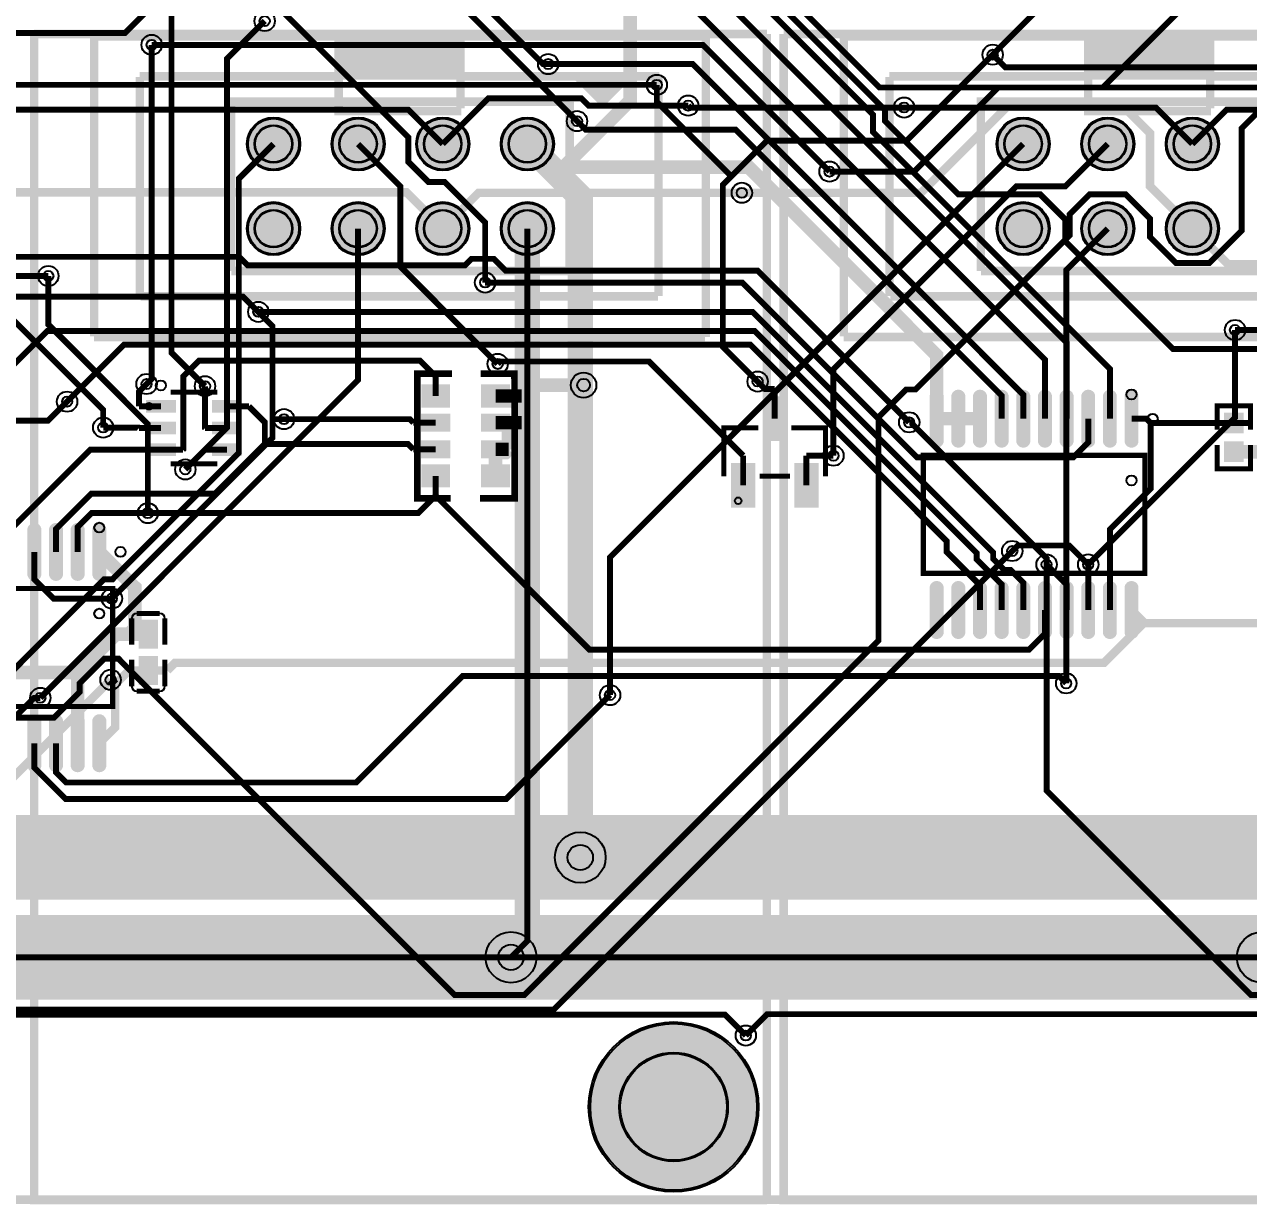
# Model space of a CAD drawing. Header units: millimetres. Extents: x 0 to 210, y -1 to 136.
# Drawn here: x 44.72 to 81.47, y -0.52 to 34.89 of the extents above; entities that cross this region are included whole.
import ezdxf

# ---------------------------------------------------------------- set-up
doc = ezdxf.new("R2010")
doc.units = ezdxf.units.MM
for name, color, linetype, true_color in [('BoardOutLine', 7, 'Continuous', 0xff00ff), ('BottomLayer', 7, 'Continuous', 0x0000ff), ('BottomSolderMaskLayer', 7, 'Continuous', 0xaa00ff), ('Document', 7, 'Continuous', 0xffffff), ('Hole', 7, 'Continuous', 0x222222), ('Multi-Layer', 7, 'Continuous', 0xc0c0c0), ('TopLayer', 7, 'Continuous', 0xff0000), ('TopPasteMaskLayer', 7, 'Continuous', 0x808080), ('TopSilkLayer', 7, 'Continuous', 0xffcc00), ('TopSolderMaskLayer', 7, 'Continuous', 0x800080)]:
    doc.layers.add(name, color=color, linetype=linetype, true_color=true_color)

msp = doc.modelspace()

# ---------------------------------------------------------------- hatches: boundary and pattern name
at = {"layer": 'BottomSolderMaskLayer'}
for points in [[(51.409, 31.307, 1), (52.984, 31.307, 1)], [(53.949, 31.307, 1), (55.524, 31.307, 1)], [(56.489, 31.307, 1), (58.064, 31.307, 1)], [(59.029, 31.307, 1), (60.604, 31.307, 1)], [(73.914, 31.307, 1), (75.489, 31.307, 1)], [(76.454, 31.307, 1), (78.029, 31.307, 1)], [(78.994, 31.307, 1), (80.569, 31.307, 1)], [(51.409, 28.767, 1), (52.984, 28.767, 1)], [(53.949, 28.767, 1), (55.524, 28.767, 1)], [(56.489, 28.767, 1), (58.064, 28.767, 1)], [(59.029, 28.767, 1), (60.604, 28.767, 1)], [(73.914, 28.767, 1), (75.489, 28.767, 1)], [(76.454, 28.767, 1), (78.029, 28.767, 1)], [(78.994, 28.767, 1), (80.569, 28.767, 1)], [(61.658, 2.407, 1), (66.76, 2.407, 1)]]:
    msp.add_hatch(color=256, dxfattribs=at).paths.add_polyline_path(points)
at = {"layer": 'Document'}
for points in [[(57.807, 33.237), (57.807, 34.437), (54.207, 34.437), (54.207, 33.237)], [(80.311, 33.237), (80.311, 34.437), (76.711, 34.437), (76.711, 33.237)], [(62.814, 33.339), (61.468, 33.339), (62.128, 32.679)]]:
    msp.add_hatch(color=256, dxfattribs=at).paths.add_polyline_path(points)
at = {"layer": 'Multi-Layer'}
for points in [[(51.435, 31.307, 1), (52.959, 31.307, 1)], [(53.975, 31.307, 1), (55.499, 31.307, 1)], [(56.515, 31.307, 1), (58.039, 31.307, 1)], [(59.055, 31.307, 1), (60.579, 31.307, 1)], [(73.939, 31.307, 1), (75.463, 31.307, 1)], [(76.479, 31.307, 1), (78.003, 31.307, 1)], [(79.019, 31.307, 1), (80.543, 31.307, 1)], [(51.435, 28.767, 1), (52.959, 28.767, 1)], [(53.975, 28.767, 1), (55.499, 28.767, 1)], [(56.515, 28.767, 1), (58.039, 28.767, 1)], [(59.055, 28.767, 1), (60.579, 28.767, 1)], [(73.939, 28.767, 1), (75.463, 28.767, 1)], [(76.479, 28.767, 1), (78.003, 28.767, 1)], [(79.019, 28.767, 1), (80.543, 28.767, 1)]]:
    msp.add_hatch(color=256, dxfattribs=at).paths.add_polyline_path(points)
at = {"layer": 'TopLayer'}
for points in [[(57.463, 24.069), (57.463, 23.419), (56.663, 23.419), (56.663, 24.069)], [(59.262, 24.069), (59.262, 23.419), (58.462, 23.419), (58.462, 24.069)], [(72.288, 22.374, -0.785398), (71.924, 22.374), (71.924, 23.752, -0.785398), (72.288, 23.752)], [(72.938, 22.374, -0.785398), (72.574, 22.374), (72.574, 23.752, -0.785398), (72.938, 23.752)], [(73.588, 22.374, -0.785398), (73.224, 22.374), (73.224, 23.752, -0.785398), (73.588, 23.752)], [(74.238, 22.374, -0.785398), (73.874, 22.374), (73.874, 23.752, -0.785398), (74.238, 23.752)], [(74.888, 22.374, -0.785398), (74.524, 22.374), (74.524, 23.752, -0.785398), (74.888, 23.752)], [(75.538, 22.374, -0.785398), (75.174, 22.374), (75.174, 23.752, -0.785398), (75.538, 23.752)], [(76.188, 22.374, -0.785398), (75.824, 22.374), (75.824, 23.752, -0.785398), (76.188, 23.752)], [(76.838, 22.374, -0.785398), (76.474, 22.374), (76.474, 23.752, -0.785398), (76.838, 23.752)], [(77.488, 22.374, -0.785398), (77.124, 22.374), (77.124, 23.752, -0.785398), (77.488, 23.752)], [(78.138, 22.374, -0.785398), (77.774, 22.374), (77.774, 23.752, -0.785398), (78.138, 23.752)], [(49.209, 23.609), (49.209, 23.259), (48.43, 23.259), (48.43, 23.609)], [(51.189, 23.609), (51.189, 23.259), (50.409, 23.259), (50.409, 23.609)], [(67.596, 23.686), (67.596, 22.436), (66.896, 22.436), (66.896, 23.686)], [(57.463, 23.194), (57.463, 22.694), (56.663, 22.694), (56.663, 23.194)], [(59.262, 23.194), (59.262, 22.694), (58.462, 22.694), (58.462, 23.194)], [(80.756, 22.653), (81.296, 22.653), (81.296, 23.219), (80.756, 23.219)], [(49.209, 22.959), (49.209, 22.609), (48.43, 22.609), (48.43, 22.959)], [(51.189, 22.959), (51.189, 22.609), (50.409, 22.609), (50.409, 22.959)], [(49.209, 22.309), (49.209, 21.959), (48.43, 21.959), (48.43, 22.309)], [(51.189, 22.309), (51.189, 21.959), (50.409, 21.959), (50.409, 22.309)], [(57.463, 22.394), (57.463, 21.894), (56.663, 21.894), (56.663, 22.394)], [(59.262, 22.394), (59.262, 21.894), (58.462, 21.894), (58.462, 22.394)], [(80.756, 22.353), (81.296, 22.353), (81.296, 21.788), (80.756, 21.788)], [(66.646, 21.686), (66.646, 20.436), (65.946, 20.436), (65.946, 21.686)], [(68.546, 21.686), (68.546, 20.436), (67.846, 20.436), (67.846, 21.686)], [(57.463, 21.669), (57.463, 21.019), (56.663, 21.019), (56.663, 21.669)], [(59.262, 21.669), (59.262, 21.019), (58.462, 21.019), (58.462, 21.669)], [(45.2, 18.376, -0.785398), (44.836, 18.376), (44.836, 19.754, -0.785398), (45.2, 19.754)], [(45.85, 18.376, -0.785398), (45.486, 18.376), (45.486, 19.754, -0.785398), (45.85, 19.754)], [(46.5, 18.376, -0.785398), (46.136, 18.376), (46.136, 19.754, -0.785398), (46.5, 19.754)], [(47.15, 18.376, -0.785398), (46.786, 18.376), (46.786, 19.754, -0.785398), (47.15, 19.754)], [(72.288, 16.632, -0.785398), (71.924, 16.632), (71.924, 18.01, -0.785398), (72.288, 18.01)], [(72.938, 16.632, -0.785398), (72.574, 16.632), (72.574, 18.01, -0.785398), (72.938, 18.01)], [(73.588, 16.632, -0.785398), (73.224, 16.632), (73.224, 18.01, -0.785398), (73.588, 18.01)], [(74.238, 16.632, -0.785398), (73.874, 16.632), (73.874, 18.01, -0.785398), (74.238, 18.01)], [(74.888, 16.632, -0.785398), (74.524, 16.632), (74.524, 18.01, -0.785398), (74.888, 18.01)], [(75.538, 16.632, -0.785398), (75.174, 16.632), (75.174, 18.01, -0.785398), (75.538, 18.01)], [(76.188, 16.632, -0.785398), (75.824, 16.632), (75.824, 18.01, -0.785398), (76.188, 18.01)], [(76.838, 16.632, -0.785398), (76.474, 16.632), (76.474, 18.01, -0.785398), (76.838, 18.01)], [(77.488, 16.632, -0.785398), (77.124, 16.632), (77.124, 18.01, -0.785398), (77.488, 18.01)], [(78.138, 16.632, -0.785398), (77.774, 16.632), (77.774, 18.01, -0.785398), (78.138, 18.01)], [(48.707, 16.202), (48.167, 16.202), (48.167, 16.992), (48.707, 16.992)], [(48.707, 15.902), (48.167, 15.902), (48.167, 15.112), (48.707, 15.112)], [(45.2, 12.634, -0.785398), (44.836, 12.634), (44.836, 14.012, -0.785398), (45.2, 14.012)], [(45.85, 12.634, -0.785398), (45.486, 12.634), (45.486, 14.012, -0.785398), (45.85, 14.012)], [(46.5, 12.634, -0.785398), (46.136, 12.634), (46.136, 14.012, -0.785398), (46.5, 14.012)], [(47.15, 12.634, -0.785398), (46.786, 12.634), (46.786, 14.012, -0.785398), (47.15, 14.012)]]:
    msp.add_hatch(color=256, dxfattribs=at).paths.add_polyline_path(points)
at = {"layer": 'TopPasteMaskLayer'}
for points in [[(57.463, 24.069), (57.463, 23.419), (56.663, 23.419), (56.663, 24.069)], [(59.262, 24.069), (59.262, 23.419), (58.462, 23.419), (58.462, 24.069)], [(72.288, 22.374, -0.785398), (71.924, 22.374), (71.924, 23.752, -0.785398), (72.288, 23.752)], [(72.938, 22.374, -0.785398), (72.574, 22.374), (72.574, 23.752, -0.785398), (72.938, 23.752)], [(73.588, 22.374, -0.785398), (73.224, 22.374), (73.224, 23.752, -0.785398), (73.588, 23.752)], [(74.238, 22.374, -0.785398), (73.874, 22.374), (73.874, 23.752, -0.785398), (74.238, 23.752)], [(74.888, 22.374, -0.785398), (74.524, 22.374), (74.524, 23.752, -0.785398), (74.888, 23.752)], [(75.538, 22.374, -0.785398), (75.174, 22.374), (75.174, 23.752, -0.785398), (75.538, 23.752)], [(76.188, 22.374, -0.785398), (75.824, 22.374), (75.824, 23.752, -0.785398), (76.188, 23.752)], [(76.838, 22.374, -0.785398), (76.474, 22.374), (76.474, 23.752, -0.785398), (76.838, 23.752)], [(77.488, 22.374, -0.785398), (77.124, 22.374), (77.124, 23.752, -0.785398), (77.488, 23.752)], [(78.138, 22.374, -0.785398), (77.774, 22.374), (77.774, 23.752, -0.785398), (78.138, 23.752)], [(49.209, 23.609), (49.209, 23.259), (48.43, 23.259), (48.43, 23.609)], [(51.189, 23.609), (51.189, 23.259), (50.409, 23.259), (50.409, 23.609)], [(67.596, 23.686), (67.596, 22.436), (66.896, 22.436), (66.896, 23.686)], [(57.463, 23.194), (57.463, 22.694), (56.663, 22.694), (56.663, 23.194)], [(59.262, 23.194), (59.262, 22.694), (58.462, 22.694), (58.462, 23.194)], [(80.796, 22.638), (81.256, 22.638), (81.296, 22.678), (81.296, 23.179), (81.256, 23.219), (80.796, 23.219), (80.756, 23.179), (80.756, 22.678)], [(49.209, 22.959), (49.209, 22.609), (48.43, 22.609), (48.43, 22.959)], [(51.189, 22.959), (51.189, 22.609), (50.409, 22.609), (50.409, 22.959)], [(49.209, 22.309), (49.209, 21.959), (48.43, 21.959), (48.43, 22.309)], [(51.189, 22.309), (51.189, 21.959), (50.409, 21.959), (50.409, 22.309)], [(57.463, 22.394), (57.463, 21.894), (56.663, 21.894), (56.663, 22.394)], [(59.262, 22.394), (59.262, 21.894), (58.462, 21.894), (58.462, 22.394)], [(80.796, 22.368), (81.256, 22.368), (81.296, 22.328), (81.296, 21.828), (81.256, 21.788), (80.796, 21.788), (80.756, 21.828), (80.756, 22.328)], [(66.646, 21.686), (66.646, 20.436), (65.946, 20.436), (65.946, 21.686)], [(68.546, 21.686), (68.546, 20.436), (67.846, 20.436), (67.846, 21.686)], [(57.463, 21.669), (57.463, 21.019), (56.663, 21.019), (56.663, 21.669)], [(59.262, 21.669), (59.262, 21.019), (58.462, 21.019), (58.462, 21.669)], [(45.2, 18.376, -0.785398), (44.836, 18.376), (44.836, 19.754, -0.785398), (45.2, 19.754)], [(45.85, 18.376, -0.785398), (45.486, 18.376), (45.486, 19.754, -0.785398), (45.85, 19.754)], [(46.5, 18.376, -0.785398), (46.136, 18.376), (46.136, 19.754, -0.785398), (46.5, 19.754)], [(47.15, 18.376, -0.785398), (46.786, 18.376), (46.786, 19.754, -0.785398), (47.15, 19.754)], [(72.288, 16.632, -0.785398), (71.924, 16.632), (71.924, 18.01, -0.785398), (72.288, 18.01)], [(72.938, 16.632, -0.785398), (72.574, 16.632), (72.574, 18.01, -0.785398), (72.938, 18.01)], [(73.588, 16.632, -0.785398), (73.224, 16.632), (73.224, 18.01, -0.785398), (73.588, 18.01)], [(74.238, 16.632, -0.785398), (73.874, 16.632), (73.874, 18.01, -0.785398), (74.238, 18.01)], [(74.888, 16.632, -0.785398), (74.524, 16.632), (74.524, 18.01, -0.785398), (74.888, 18.01)], [(75.538, 16.632, -0.785398), (75.174, 16.632), (75.174, 18.01, -0.785398), (75.538, 18.01)], [(76.188, 16.632, -0.785398), (75.824, 16.632), (75.824, 18.01, -0.785398), (76.188, 18.01)], [(76.838, 16.632, -0.785398), (76.474, 16.632), (76.474, 18.01, -0.785398), (76.838, 18.01)], [(77.488, 16.632, -0.785398), (77.124, 16.632), (77.124, 18.01, -0.785398), (77.488, 18.01)], [(78.138, 16.632, -0.785398), (77.774, 16.632), (77.774, 18.01, -0.785398), (78.138, 18.01)], [(48.212, 16.882), (48.663, 16.882), (48.712, 16.832), (48.712, 16.302), (48.663, 16.252), (48.212, 16.252), (48.163, 16.302), (48.163, 16.832)], [(48.212, 15.852), (48.663, 15.852), (48.712, 15.802), (48.712, 15.272), (48.663, 15.222), (48.212, 15.222), (48.163, 15.272), (48.163, 15.802)], [(45.2, 12.634, -0.785398), (44.836, 12.634), (44.836, 14.012, -0.785398), (45.2, 14.012)], [(45.85, 12.634, -0.785398), (45.486, 12.634), (45.486, 14.012, -0.785398), (45.85, 14.012)], [(46.5, 12.634, -0.785398), (46.136, 12.634), (46.136, 14.012, -0.785398), (46.5, 14.012)], [(47.15, 12.634, -0.785398), (46.786, 12.634), (46.786, 14.012, -0.785398), (47.15, 14.012)]]:
    msp.add_hatch(color=256, dxfattribs=at).paths.add_polyline_path(points)
at = {"layer": 'TopSolderMaskLayer'}
for points in [[(51.409, 31.307, 1), (52.984, 31.307, 1)], [(53.949, 31.307, 1), (55.524, 31.307, 1)], [(56.489, 31.307, 1), (58.064, 31.307, 1)], [(59.029, 31.307, 1), (60.604, 31.307, 1)], [(73.914, 31.307, 1), (75.489, 31.307, 1)], [(76.454, 31.307, 1), (78.029, 31.307, 1)], [(78.994, 31.307, 1), (80.569, 31.307, 1)], [(51.409, 28.767, 1), (52.984, 28.767, 1)], [(53.949, 28.767, 1), (55.524, 28.767, 1)], [(56.489, 28.767, 1), (58.064, 28.767, 1)], [(59.029, 28.767, 1), (60.604, 28.767, 1)], [(73.914, 28.767, 1), (75.489, 28.767, 1)], [(76.454, 28.767, 1), (78.029, 28.767, 1)], [(78.994, 28.767, 1), (80.569, 28.767, 1)], [(57.494, 24.09), (57.494, 23.398), (56.631, 23.398), (56.631, 24.09)], [(59.294, 24.09), (59.294, 23.398), (58.431, 23.398), (58.431, 24.09)], [(72.314, 22.354, -0.785398), (71.899, 22.354), (71.899, 23.772, -0.785398), (72.314, 23.772)], [(72.964, 22.354, -0.785398), (72.549, 22.354), (72.549, 23.772, -0.785398), (72.964, 23.772)], [(73.614, 22.354, -0.785398), (73.199, 22.354), (73.199, 23.772, -0.785398), (73.614, 23.772)], [(74.264, 22.354, -0.785398), (73.849, 22.354), (73.849, 23.772, -0.785398), (74.264, 23.772)], [(74.914, 22.354, -0.785398), (74.499, 22.354), (74.499, 23.772, -0.785398), (74.914, 23.772)], [(75.564, 22.354, -0.785398), (75.149, 22.354), (75.149, 23.772, -0.785398), (75.564, 23.772)], [(76.214, 22.354, -0.785398), (75.799, 22.354), (75.799, 23.772, -0.785398), (76.214, 23.772)], [(76.864, 22.354, -0.785398), (76.449, 22.354), (76.449, 23.772, -0.785398), (76.864, 23.772)], [(77.514, 22.354, -0.785398), (77.099, 22.354), (77.099, 23.772, -0.785398), (77.514, 23.772)], [(78.164, 22.354, -0.785398), (77.749, 22.354), (77.749, 23.772, -0.785398), (78.164, 23.772)], [(49.266, 23.62), (49.266, 23.247), (48.373, 23.247), (48.373, 23.62)], [(51.246, 23.62), (51.246, 23.247), (50.353, 23.247), (50.353, 23.62)], [(67.61, 23.732), (67.61, 22.391), (66.882, 22.391), (66.882, 23.732)], [(57.503, 23.21), (57.503, 22.678), (56.622, 22.678), (56.622, 23.21)], [(59.303, 23.21), (59.303, 22.678), (58.422, 22.678), (58.422, 23.21)], [(80.732, 22.627), (81.32, 22.627), (81.32, 23.246), (80.732, 23.246)], [(49.266, 22.97), (49.266, 22.597), (48.373, 22.597), (48.373, 22.97)], [(51.246, 22.97), (51.246, 22.597), (50.353, 22.597), (50.353, 22.97)], [(49.266, 22.32), (49.266, 21.947), (48.373, 21.947), (48.373, 22.32)], [(51.246, 22.32), (51.246, 21.947), (50.353, 21.947), (50.353, 22.32)], [(57.503, 22.41), (57.503, 21.878), (56.622, 21.878), (56.622, 22.41)], [(59.303, 22.41), (59.303, 21.878), (58.422, 21.878), (58.422, 22.41)], [(80.732, 22.38), (81.32, 22.38), (81.32, 21.761), (80.732, 21.761)], [(57.494, 21.69), (57.494, 20.999), (56.631, 20.999), (56.631, 21.69)], [(59.294, 21.69), (59.294, 20.999), (58.431, 20.999), (58.431, 21.69)], [(66.661, 21.732), (66.661, 20.391), (65.932, 20.391), (65.932, 21.732)], [(68.56, 21.732), (68.56, 20.391), (67.832, 20.391), (67.832, 21.732)], [(45.226, 18.356, -0.785398), (44.811, 18.356), (44.811, 19.774, -0.785398), (45.226, 19.774)], [(45.876, 18.356, -0.785398), (45.461, 18.356), (45.461, 19.774, -0.785398), (45.876, 19.774)], [(46.526, 18.356, -0.785398), (46.111, 18.356), (46.111, 19.774, -0.785398), (46.526, 19.774)], [(47.176, 18.356, -0.785398), (46.761, 18.356), (46.761, 19.774, -0.785398), (47.176, 19.774)], [(72.314, 16.612, -0.785398), (71.899, 16.612), (71.899, 18.03, -0.785398), (72.314, 18.03)], [(72.964, 16.612, -0.785398), (72.549, 16.612), (72.549, 18.03, -0.785398), (72.964, 18.03)], [(73.614, 16.612, -0.785398), (73.199, 16.612), (73.199, 18.03, -0.785398), (73.614, 18.03)], [(74.264, 16.612, -0.785398), (73.849, 16.612), (73.849, 18.03, -0.785398), (74.264, 18.03)], [(74.914, 16.612, -0.785398), (74.499, 16.612), (74.499, 18.03, -0.785398), (74.914, 18.03)], [(75.564, 16.612, -0.785398), (75.149, 16.612), (75.149, 18.03, -0.785398), (75.564, 18.03)], [(76.214, 16.612, -0.785398), (75.799, 16.612), (75.799, 18.03, -0.785398), (76.214, 18.03)], [(76.864, 16.612, -0.785398), (76.449, 16.612), (76.449, 18.03, -0.785398), (76.864, 18.03)], [(77.514, 16.612, -0.785398), (77.099, 16.612), (77.099, 18.03, -0.785398), (77.514, 18.03)], [(78.164, 16.612, -0.785398), (77.749, 16.612), (77.749, 18.03, -0.785398), (78.164, 18.03)], [(48.725, 16.165), (48.15, 16.165), (48.15, 17.029), (48.725, 17.029)], [(48.725, 15.939), (48.15, 15.939), (48.15, 15.075), (48.725, 15.075)], [(45.226, 12.614, -0.785398), (44.811, 12.614), (44.811, 14.032, -0.785398), (45.226, 14.032)], [(45.876, 12.614, -0.785398), (45.461, 12.614), (45.461, 14.032, -0.785398), (45.876, 14.032)], [(46.526, 12.614, -0.785398), (46.111, 12.614), (46.111, 14.032, -0.785398), (46.526, 14.032)], [(47.176, 12.614, -0.785398), (46.761, 12.614), (46.761, 14.032, -0.785398), (47.176, 14.032)], [(61.658, 2.407, 1), (66.76, 2.407, 1)]]:
    msp.add_hatch(color=256, dxfattribs=at).paths.add_polyline_path(points)

# ---------------------------------------------------------------- linework, layer by layer
at = {"layer": 'BoardOutLine', "const_width": 0.254}
msp.add_lwpolyline([(-0.086, 135.625), (209.914, 135.625), (209.914, -0.375), (-0.086, -0.375), (-0.086, 135.625)], close=True, dxfattribs=at)
at = {"layer": 'BottomLayer'}
for points, const_width in [([(86.969, 66.144), (86.969, 60.549), (76.998, 50.578), (76.446, 50.578), (76.11, 50.242), (76.11, 49.767), (76.418, 49.459), (76.418, 36.618), (73.787, 33.987)], 0.178), ([(97.486, 62.103), (81.685, 46.303), (81.685, 37.595), (77.093, 33.003), (73.954, 33.003), (71.428, 30.478), (68.889, 30.478)], 0.178), ([(47.752, 54.915), (50.247, 52.42), (50.247, 43.057), (61.309, 31.995)], 0.178), ([(51.601, 49.835), (51.601, 42.393), (60.288, 33.706), (60.445, 33.706)], 0.178), ([(46.331, 48.476), (48.186, 48.476), (49.562, 47.1), (49.562, 38.187), (56.246, 31.503), (56.246, 30.771), (56.853, 30.163), (57.338, 30.163), (58.551, 28.951), (58.551, 27.149)], 0.178), ([(47.084, 22.796), (47.084, 23.326), (43.95, 26.46), (43.95, 46.671), (43.326, 47.295)], 0.178), ([(50.141, 24.038), (49.135, 25.044), (49.135, 45.912), (47.752, 47.295)], 0.178), ([(67.64, 40.488), (62.903, 35.75), (62.903, 32.608), (60.749, 30.455), (60.669, 30.455)], 0.406), ([(127.966, 36.703), (127.966, 34.663), (126.06, 32.758), (126.06, 26.582), (104.67, 5.192), (67.018, 5.192), (66.377, 4.551)], 0.178), ([(49.55, 21.541), (50.798, 22.79), (50.798, 33.864), (51.932, 34.999)], 0.178), ([(48.387, 24.104), (48.54, 24.257), (48.54, 34.281)], 0.178), ([(65.94, 30.334), (67.015, 31.409), (71.209, 31.409), (73.787, 33.987)], 0.178), ([(82.82, 33.337), (81.26, 31.777), (81.26, 28.701), (80.295, 27.736), (79.29, 27.736), (78.511, 28.515), (78.511, 29.065), (77.778, 29.798), (76.705, 29.798), (76.097, 29.191), (76.097, 28.567), (71.469, 23.938), (71.191, 23.938), (70.359, 23.106), (70.359, 16.402), (59.725, 5.769), (57.636, 5.769), (47.54, 15.864), (47.121, 15.864), (46.378, 15.122), (46.378, 14.859), (45.608, 14.089), (43.53, 14.089)], 0.178), ([(63.705, 33.082), (63.705, 32.569), (65.94, 30.334)], 0.178), ([(71.127, 32.4), (64.706, 32.4), (64.646, 32.459)], 0.178), ([(79.781, 28.767), (78.511, 30.037), (78.511, 31.631), (77.717, 32.425), (74.221, 32.425), (71.639, 29.842), (66.259, 29.842)], 0.254), ([(61.407, 9.895), (61.407, 29.717), (59.817, 31.307)], 0.762), ([(52.197, 31.307), (51.156, 30.266), (51.156, 22.035), (47.359, 18.238), (47.108, 18.238), (43.853, 14.983), (43.853, 14.677)], 0.178), ([(54.737, 31.307), (56.007, 30.037), (56.007, 27.628), (58.928, 24.706)], 0.178), ([(60.669, 30.455), (59.817, 31.307)], 0.406), ([(74.701, 31.307), (62.301, 18.907), (62.301, 14.769)], 0.178), ([(69.007, 21.954), (69.007, 24.545), (74.5, 30.037), (75.971, 30.037), (77.241, 31.307)], 0.178), ([(61.407, 23.356), (61.407, 29.717), (60.669, 30.455)], 0.406), ([(74.376, 19.092), (60.612, 5.328), (35.924, 5.328), (34.841, 6.411), (34.841, 7.374), (36.491, 9.024), (36.491, 23.631), (36.282, 23.841), (36.282, 29.261), (35.388, 30.155), (33.898, 30.155), (33.67, 30.383)], 0.178), ([(65.94, 30.334), (65.686, 30.08), (65.686, 25.222), (66.731, 24.177)], 0.178), ([(59.326, 6.898), (59.817, 7.389), (59.817, 28.767)], 0.762), ([(54.737, 28.767), (54.737, 24.225), (45.196, 14.684)], 0.178), ([(59.326, 6.898), (59.817, 7.388), (59.817, 28.767)], 0.178), ([(77.241, 28.767), (75.996, 27.522), (75.996, 15.12)], 0.178), ([(45.437, 27.346), (45.437, 25.89), (48.425, 22.902), (48.425, 20.229)], 0.178), ([(51.742, 26.268), (52.168, 25.842), (52.168, 23.049)], 0.178), ([(81.064, 25.726), (81.064, 23.095), (76.656, 18.688)], 0.178), ([(61.407, 23.356), (61.506, 23.455), (61.506, 24.07)], 0.406), ([(42.564, 23.002), (45.428, 23.002), (46, 23.574)], 0.178), ([(61.407, 9.895), (61.407, 23.356)], 0.406), ([(52.168, 23.049), (52.168, 22.487), (47.345, 17.665)], 0.178), ([(52.168, 23.049), (52.513, 23.049)], 0.178), ([(75.406, 18.684), (75.406, 18.873), (71.326, 22.953), (71.281, 22.953)], 0.178), ([(97.34, 21.248), (97.136, 21.045), (97.136, 15.896), (98.021, 15.011), (98.021, 14.581), (89.211, 5.77), (81.539, 5.77), (75.406, 11.903), (75.406, 18.684)], 0.178), ([(43.84, 11.761), (47.307, 15.228)], 0.254)]:
    msp.add_lwpolyline(points, dxfattribs=dict(at, const_width=const_width))
at = {"layer": 'BottomSolderMaskLayer'}
for centre, radius in [((52.197, 31.307), 0.787), ((54.737, 31.307), 0.787), ((57.277, 31.307), 0.787), ((59.817, 31.307), 0.787), ((74.701, 31.307), 0.787), ((77.241, 31.307), 0.787), ((79.781, 31.307), 0.787), ((52.197, 31.307), 0.568), ((54.737, 31.307), 0.568), ((57.277, 31.307), 0.568), ((59.817, 31.307), 0.568), ((74.701, 31.307), 0.568), ((77.241, 31.307), 0.568), ((79.781, 31.307), 0.568), ((52.197, 28.767), 0.787), ((54.737, 28.767), 0.787), ((57.277, 28.767), 0.787), ((59.817, 28.767), 0.787), ((74.701, 28.767), 0.787), ((77.241, 28.767), 0.787), ((79.781, 28.767), 0.787), ((52.197, 28.767), 0.568), ((54.737, 28.767), 0.568), ((57.277, 28.767), 0.568), ((59.817, 28.767), 0.568), ((74.701, 28.767), 0.568), ((77.241, 28.767), 0.568), ((79.781, 28.767), 0.568), ((64.209, 2.407), 2.551), ((64.208, 2.407), 1.633)]:
    msp.add_circle(centre, radius, dxfattribs=at)
at = {"layer": 'Document'}
for centre, radius in [((77.956, 23.792), 0.15), ((48.46, 23.434), 0.1), ((66.146, 20.601), 0.1), ((46.968, 19.794), 0.15)]:
    msp.add_circle(centre, radius, dxfattribs=at)
at = {"layer": 'Hole'}
for centre, radius in [((51.932, 34.998), 0.152), ((48.54, 34.281), 0.152), ((60.445, 33.706), 0.152), ((73.787, 33.987), 0.152), ((63.705, 33.082), 0.152), ((64.646, 32.459), 0.152), ((71.127, 32.4), 0.152), ((61.309, 31.995), 0.152), ((68.889, 30.478), 0.152), ((66.259, 29.842), 0.152), ((45.437, 27.346), 0.152), ((58.551, 27.149), 0.152), ((51.742, 26.268), 0.152), ((81.064, 25.725), 0.152), ((58.928, 24.706), 0.152), ((48.387, 24.104), 0.152), ((61.506, 24.07), 0.191), ((66.731, 24.177), 0.152), ((50.141, 24.038), 0.152), ((46, 23.574), 0.152), ((52.513, 23.049), 0.152), ((47.084, 22.796), 0.152), ((71.281, 22.953), 0.152), ((69.007, 21.953), 0.152), ((49.55, 21.541), 0.152), ((48.425, 20.229), 0.152), ((74.376, 19.092), 0.152), ((75.406, 18.684), 0.152), ((76.656, 18.688), 0.152), ((47.345, 17.664), 0.152), ((47.307, 15.228), 0.152), ((75.996, 15.12), 0.152), ((45.196, 14.684), 0.152), ((62.301, 14.769), 0.152), ((61.407, 9.895), 0.381), ((59.326, 6.898), 0.381), ((66.377, 4.551), 0.152)]:
    msp.add_circle(centre, radius, dxfattribs=at)
at = {"layer": 'Multi-Layer'}
for centre, radius in [((51.932, 34.998), 0.305), ((48.54, 34.281), 0.305), ((73.787, 33.987), 0.305), ((60.445, 33.706), 0.305), ((63.705, 33.082), 0.305), ((64.646, 32.459), 0.305), ((71.127, 32.4), 0.305), ((52.197, 31.307), 0.762), ((54.737, 31.307), 0.762), ((57.277, 31.307), 0.762), ((59.817, 31.307), 0.762), ((61.309, 31.995), 0.305), ((74.701, 31.307), 0.762), ((77.241, 31.307), 0.762), ((79.781, 31.307), 0.762), ((52.197, 31.307), 0.55), ((54.737, 31.307), 0.55), ((57.277, 31.307), 0.55), ((59.817, 31.307), 0.55), ((74.701, 31.307), 0.55), ((77.241, 31.307), 0.55), ((79.781, 31.307), 0.55), ((68.889, 30.478), 0.305), ((66.259, 29.842), 0.305), ((52.197, 28.767), 0.762), ((54.737, 28.767), 0.762), ((57.277, 28.767), 0.762), ((59.817, 28.767), 0.762), ((74.701, 28.767), 0.762), ((77.241, 28.767), 0.762), ((79.781, 28.767), 0.762), ((52.197, 28.767), 0.55), ((54.737, 28.767), 0.55), ((57.277, 28.767), 0.55), ((59.817, 28.767), 0.55), ((74.701, 28.767), 0.55), ((77.241, 28.767), 0.55), ((79.781, 28.767), 0.55), ((45.437, 27.346), 0.305), ((58.551, 27.149), 0.305), ((51.742, 26.268), 0.305), ((81.064, 25.725), 0.305), ((58.928, 24.706), 0.305), ((48.387, 24.104), 0.305), ((50.141, 24.038), 0.305), ((61.506, 24.07), 0.381), ((66.731, 24.177), 0.305), ((46, 23.574), 0.305), ((52.513, 23.049), 0.305), ((71.281, 22.953), 0.305), ((47.084, 22.796), 0.305), ((69.007, 21.953), 0.305), ((49.55, 21.541), 0.305), ((48.425, 20.229), 0.305), ((74.376, 19.092), 0.305), ((75.406, 18.684), 0.305), ((76.656, 18.688), 0.305), ((47.345, 17.664), 0.305), ((47.307, 15.228), 0.305), ((62.301, 14.769), 0.305), ((75.996, 15.12), 0.305), ((45.196, 14.684), 0.305), ((61.407, 9.895), 0.762), ((59.326, 6.898), 0.762), ((81.879, 6.898), 0.762), ((64.209, 2.407), 2.5), ((66.377, 4.551), 0.305), ((64.208, 2.407), 1.6)]:
    msp.add_circle(centre, radius, dxfattribs=at)
at = {"layer": 'TopLayer'}
for points, const_width in [([(127.33, 6.898), (7.061, 6.898), (2.743, 11.216), (2.743, 60.706), (2.743, 60.706), (2.743, 65.329)], 2.54), ([(62.059, 50.216), (62.016, 50.173), (62.016, 41.158), (63.878, 39.296), (64.095, 39.296), (70.388, 33.003), (98.2, 33.003)], 0.178), ([(57.157, 45.33), (57.162, 45.33), (63.71, 38.781), (64.104, 38.781), (70.553, 32.332), (70.553, 31.996), (72.751, 29.798), (75.212, 29.798), (75.971, 29.038), (75.971, 28.387), (79.207, 25.151), (95.113, 25.151), (95.491, 24.773), (95.491, 24.298), (95.564, 24.225), (95.564, 23.152), (95.552, 23.14)], 0.178), ([(55.372, 44.755), (57.231, 44.755), (63.562, 38.424), (63.956, 38.424), (70.196, 32.185), (70.196, 31.664), (77.306, 24.554), (77.306, 23.063)], 0.178), ([(57.618, 42.658), (58.822, 42.658), (63.414, 38.067), (63.808, 38.067), (65.76, 36.115), (65.76, 35.594), (76.006, 25.348), (76.006, 23.063)], 0.178), ([(75.356, 23.063), (75.356, 24.833), (61.541, 38.649), (61.541, 38.833), (60.799, 39.575), (60.201, 39.575)], 0.178), ([(51.742, 26.268), (51.288, 26.722), (23.007, 26.722), (13.826, 35.904), (13.826, 36.193)], 0.178), ([(45.437, 27.346), (23.639, 27.346), (15.06, 35.925), (15.06, 36.193)], 0.178), ([(71.281, 22.953), (66.727, 27.507), (59.166, 27.507), (58.812, 27.86), (58.139, 27.86), (57.944, 27.665), (51.42, 27.665), (51.166, 27.92), (41.739, 27.92), (41.523, 27.704), (24.516, 27.704), (16.295, 35.925), (16.295, 36.193)], 0.178), ([(59.08, 35.945), (49.046, 35.945), (47.74, 34.639), (21.136, 34.639)], 0.178), ([(48.54, 34.281), (65.086, 34.281), (68.889, 30.478)], 0.178), ([(112.319, 23.954), (105.996, 30.276), (104.359, 30.276), (103.556, 31.08), (103.556, 31.495), (101.44, 33.61), (74.163, 33.61), (73.787, 33.987)], 0.178), ([(63.705, 33.082), (21.633, 33.082), (21.125, 33.591)], 0.178), ([(60.445, 33.706), (64.782, 33.706), (74.706, 23.781), (74.706, 23.063)], 0.178), ([(57.277, 31.307), (58.645, 32.675), (61.441, 32.675), (61.656, 32.459), (64.646, 32.459)], 0.178), ([(34.772, 31.307), (35.803, 32.338), (56.246, 32.338), (57.277, 31.307)], 0.178), ([(71.127, 32.4), (78.689, 32.4), (79.781, 31.307)], 0.178), ([(102.286, 31.307), (101.255, 32.338), (80.812, 32.338), (79.781, 31.307)], 0.178), ([(61.309, 31.995), (61.566, 31.739), (66.071, 31.739), (74.056, 23.753), (74.056, 23.063)], 0.178), ([(59.817, 31.307), (60.514, 30.61), (66.464, 30.61), (72.106, 24.967), (72.106, 23.063)], 0.406), ([(34.772, 28.767), (35.863, 29.858), (56.186, 29.858), (57.277, 28.767)], 0.254), ([(57.277, 28.767), (58.352, 29.842), (66.259, 29.842)], 0.254), ([(102.286, 28.767), (101.213, 27.694), (80.854, 27.694), (79.781, 28.767)], 0.254), ([(58.551, 27.149), (66.27, 27.149), (71.519, 21.9), (76.209, 21.9), (76.656, 22.347), (76.656, 23.063)], 0.178), ([(51.742, 26.268), (66.579, 26.268), (73.802, 19.045), (73.802, 18.855), (74.138, 18.519), (74.328, 18.519), (74.706, 18.141), (74.706, 17.321)], 0.178), ([(44.395, 24.682), (45.406, 25.693), (66.648, 25.693), (73.307, 19.034), (73.307, 18.845), (74.056, 18.095), (74.056, 17.321)], 0.178), ([(103.348, 21.56), (103.759, 21.971), (103.759, 23.87), (101.903, 25.726), (81.064, 25.726)], 0.178), ([(46, 23.574), (47.711, 25.285), (66.509, 25.285), (72.404, 19.39), (72.404, 19.069), (73.406, 18.067), (73.406, 17.321)], 0.178), ([(57.063, 24.336), (56.591, 24.808), (49.963, 24.808), (49.488, 24.332), (49.488, 22.145), (49.476, 22.134)], 0.178), ([(58.928, 24.706), (59.002, 24.78), (63.47, 24.78), (66.296, 21.954)], 0.178), ([(57.063, 23.744), (57.063, 24.336)], 0.178), ([(61.506, 24.07), (59.969, 24.07), (59.644, 23.744)], 0.406), ([(66.731, 24.177), (66.954, 23.954), (67.246, 23.954)], 0.178), ([(48.387, 24.104), (48.163, 23.88), (48.163, 23.434)], 0.178), ([(50.141, 24.038), (50.141, 22.786), (50.143, 22.784)], 0.178), ([(58.862, 23.744), (59.253, 23.744)], 0.406), ([(59.253, 23.744), (59.644, 23.744)], 0.406), ([(59.253, 23.744), (59.644, 23.353), (59.644, 22.944)], 0.406), ([(67.246, 23.062), (67.246, 23.954)], 0.178), ([(48.82, 23.434), (48.163, 23.434)], 0.178), ([(50.799, 23.434), (51.457, 23.434)], 0.178), ([(51.937, 22.306), (51.937, 22.953), (51.457, 23.434)], 0.178), ([(72.756, 23.063), (72.106, 23.063)], 0.406), ([(72.756, 23.063), (73.406, 23.063)], 0.406), ([(77.956, 23.063), (78.404, 23.063), (78.531, 22.936)], 0.178), ([(47.084, 22.796), (48.15, 22.796), (48.163, 22.784)], 0.178), ([(48.82, 22.784), (48.163, 22.784)], 0.178), ([(50.799, 22.784), (50.143, 22.784)], 0.178), ([(56.396, 22.944), (56.291, 23.049), (52.513, 23.049)], 0.178), ([(57.063, 22.944), (56.396, 22.944)], 0.178), ([(58.862, 22.944), (59.253, 22.944)], 0.406), ([(59.253, 22.944), (59.253, 22.144)], 0.406), ([(59.253, 22.944), (59.644, 22.944)], 0.406), ([(77.306, 17.321), (77.306, 19.737), (78.531, 20.962), (78.531, 22.936)], 0.178), ([(80.757, 22.936), (78.531, 22.936)], 0.178), ([(81.026, 22.936), (80.757, 22.936)], 0.178), ([(81.026, 22.936), (81.563, 22.936)], 0.178), ([(84.247, 22.462), (83.856, 22.071), (81.026, 22.071)], 0.406), ([(44.368, 19.065), (44.368, 19.805), (46.697, 22.134), (48.163, 22.134)], 0.178), ([(45.668, 19.065), (45.668, 19.756), (46.728, 20.815), (50.446, 20.815), (51.937, 22.306)], 0.178), ([(48.82, 22.134), (48.163, 22.134)], 0.178), ([(48.82, 22.134), (49.476, 22.134)], 0.178), ([(49.55, 21.541), (50.143, 22.134)], 0.178), ([(50.799, 22.134), (50.143, 22.134)], 0.178), ([(51.937, 22.306), (56.234, 22.306), (56.396, 22.144)], 0.178), ([(57.063, 22.144), (56.396, 22.144)], 0.178), ([(58.862, 22.144), (59.253, 22.144)], 0.406), ([(59.253, 22.144), (59.16, 22.051), (58.862, 22.051)], 0.406), ([(58.862, 21.344), (58.862, 22.051)], 0.406), ([(66.296, 21.062), (66.296, 21.954)], 0.178), ([(68.196, 21.062), (68.196, 21.954)], 0.178), ([(68.196, 21.954), (69.007, 21.954)], 0.178), ([(57.063, 21.344), (57.063, 20.752)], 0.178), ([(48.425, 20.229), (56.539, 20.229), (57.063, 20.752)], 0.178), ([(57.063, 20.752), (61.681, 16.134), (74.88, 16.134), (75.356, 16.611), (75.356, 17.321)], 0.178), ([(46.318, 19.065), (46.318, 19.811), (46.736, 20.229), (48.425, 20.229)], 0.178), ([(46.318, 15.445), (43.784, 15.445), (41.118, 18.11), (41.118, 19.065)], 0.406), ([(47.345, 17.665), (45.591, 17.665), (45.018, 18.237), (45.018, 19.065)], 0.178), ([(47.856, 16.597), (48.033, 16.774), (48.033, 18.001), (46.968, 19.065)], 0.406), ([(76.656, 18.688), (76.087, 19.258), (74.541, 19.258), (74.376, 19.092)], 0.178), ([(76.006, 17.321), (76.006, 18.083), (75.406, 18.684)], 0.178), ([(76.656, 17.321), (76.656, 18.688)], 0.178), ([(77.956, 17.321), (78.32, 16.957), (78.32, 16.929)], 0.254), ([(78.32, 16.929), (77.129, 15.738), (49.244, 15.738), (49.013, 15.507)], 0.254), ([(78.32, 16.929), (98.974, 16.929), (99.054, 16.849)], 0.254), ([(47.856, 16.597), (47.471, 16.597), (46.318, 15.445)], 0.406), ([(48.438, 16.597), (47.856, 16.597)], 0.406), ([(46.318, 15.445), (46.318, 13.323)], 0.406), ([(47.446, 15.09), (47.862, 15.507)], 0.254), ([(48.438, 15.507), (47.862, 15.507)], 0.254), ([(48.438, 15.507), (49.013, 15.507)], 0.254), ([(45.668, 13.323), (45.668, 12.451), (45.976, 12.144), (54.68, 12.144), (57.879, 15.342), (75.774, 15.342), (75.996, 15.12)], 0.178), ([(46.968, 13.323), (47.446, 13.8), (47.446, 15.09)], 0.254), ([(47.307, 15.228), (47.307, 15.228), (47.446, 15.09)], 0.254), ([(44.368, 13.323), (44.368, 14.045), (45.008, 14.684), (45.196, 14.684)], 0.178), ([(62.301, 14.769), (59.182, 11.65), (45.956, 11.65), (45.018, 12.588), (45.018, 13.323)], 0.178), ([(8.686, 11.241), (10.033, 9.895), (129.768, 9.895)], 2.54), ([(38.863, 9.895), (61.407, 9.895)], 0.406), ([(61.407, 9.895), (83.752, 9.895)], 0.406), ([(59.326, 6.898), (35.876, 6.898)], 0.178), ([(81.879, 6.898), (59.326, 6.898)], 0.178), ([(66.377, 4.551), (65.752, 5.176), (16.953, 5.176), (15.698, 3.922)], 0.178)]:
    msp.add_lwpolyline(points, dxfattribs=dict(at, const_width=const_width))
at = {"layer": 'TopSilkLayer'}
for points, const_width in [([(67.009, 34.607), (45.009, 34.607)], 0.254), ([(45.009, 34.607), (45.009, -0.393), (67.009, -0.393)], 0.254), ([(46.812, 25.533), (46.812, 34.533)], 0.254), ([(65.151, 34.533), (46.815, 34.533)], 0.254), ([(57.836, 32.298), (54.153, 32.298), (54.153, 34.533), (53.34, 34.533)], 0.254), ([(57.81, 32.374), (57.81, 34.533)], 0.254), ([(65.176, 34.516), (65.176, 25.516)], 0.254), ([(67.009, -0.393), (67.009, 34.607)], 0.254), ([(89.513, 34.607), (67.513, 34.607)], 0.254), ([(67.513, 34.607), (67.513, -0.393), (89.513, -0.393)], 0.254), ([(69.316, 25.533), (69.316, 34.533)], 0.254), ([(87.655, 34.533), (69.319, 34.533)], 0.254), ([(80.34, 32.298), (76.657, 32.298), (76.657, 34.533), (75.844, 34.533)], 0.254), ([(80.315, 32.374), (80.315, 34.533)], 0.254), ([(54.127, 33.339), (48.183, 33.339)], 0.254), ([(48.183, 26.744), (48.183, 33.314)], 0.254), ([(63.779, 33.339), (57.836, 33.339)], 0.254), ([(63.754, 33.314), (63.754, 26.744)], 0.254), ([(76.632, 33.339), (70.688, 33.339)], 0.254), ([(70.688, 26.744), (70.688, 33.314)], 0.254), ([(86.284, 33.339), (80.34, 33.339)], 0.254), ([(62.712, 33.212), (62.077, 32.577), (61.392, 33.263), (61.392, 33.288)], 0.254), ([(50.929, 27.497), (50.929, 32.577), (61.089, 32.577)], 0.254), ([(61.089, 32.577), (61.089, 27.497)], 0.254), ([(73.433, 27.497), (73.433, 32.577), (83.593, 32.577)], 0.254), ([(61.089, 27.497), (50.929, 27.497)], 0.254), ([(83.593, 27.497), (73.433, 27.497)], 0.254), ([(63.745, 26.735), (48.207, 26.735)], 0.254), ([(86.25, 26.735), (70.711, 26.735)], 0.254), ([(65.148, 25.516), (46.807, 25.516)], 0.254), ([(87.653, 25.516), (69.311, 25.516)], 0.254), ([(57.512, 20.675), (56.513, 20.675), (56.512, 24.415), (57.553, 24.415)], 0.2), ([(58.412, 24.414), (59.432, 24.414), (59.433, 20.674), (58.392, 20.674)], 0.2), ([(49.108, 23.86), (50.511, 23.86)], 0.152), ([(80.527, 22.73), (80.527, 23.448), (81.524, 23.448), (81.524, 22.73)], 0.152), ([(65.72, 21.335), (65.72, 22.788), (66.752, 22.788)], 0.152), ([(68.772, 21.335), (68.772, 22.788), (67.741, 22.788)], 0.152), ([(80.527, 22.277), (80.527, 21.559), (81.524, 21.559), (81.524, 22.277)], 0.152), ([(49.108, 21.708), (50.511, 21.708)], 0.152), ([(67.702, 21.335), (66.791, 21.335)], 0.152), ([(48.784, 17.22), (48.091, 17.22)], 0.152), ([(47.939, 17.068), (47.939, 16.278)], 0.152), ([(48.936, 16.278), (48.936, 17.068)], 0.152), ([(47.939, 15.035), (47.939, 15.826)], 0.152), ([(48.936, 15.826), (48.936, 15.035)], 0.152), ([(48.784, 14.883), (48.091, 14.883)], 0.152)]:
    msp.add_lwpolyline(points, dxfattribs=dict(at, const_width=const_width))
at = {"layer": 'TopSilkLayer', "const_width": 0.152}
for points in [[(78.358, 21.963), (78.358, 18.421), (71.705, 18.421), (71.705, 21.963), (78.358, 21.963)], [(47.369, 17.965), (47.369, 14.423), (40.717, 14.423), (40.717, 17.965), (47.369, 17.965)]]:
    msp.add_lwpolyline(points, close=True, dxfattribs=at)
at = {"layer": 'TopSilkLayer'}
for centre, radius in [((52.199, 31.307), 0.8), ((54.739, 31.307), 0.8), ((57.279, 31.307), 0.8), ((59.819, 31.307), 0.8), ((74.703, 31.307), 0.8), ((77.243, 31.307), 0.8), ((79.783, 31.307), 0.8), ((52.199, 28.767), 0.8), ((54.739, 28.767), 0.8), ((57.279, 28.767), 0.8), ((59.819, 28.767), 0.8), ((74.703, 28.767), 0.8), ((77.243, 28.767), 0.8), ((79.783, 28.767), 0.8), ((48.817, 24.061), 0.15), ((78.591, 23.063), 0.15), ((77.956, 21.211), 0.15), ((47.603, 19.065), 0.15), ((46.968, 17.213), 0.15), ((64.209, 2.407), 2.5)]:
    msp.add_circle(centre, radius, dxfattribs=at)
for centre, start, end in [((48.091, 17.068), 90, 180), ((48.784, 17.068), 0, 90), ((48.091, 15.035), 180, 270), ((48.784, 15.035), 270, 0)]:
    msp.add_arc(centre, 0.152, start, end, dxfattribs=at)
at = {"layer": 'TopSolderMaskLayer'}
for centre, radius in [((52.197, 31.307), 0.787), ((54.737, 31.307), 0.787), ((57.277, 31.307), 0.787), ((59.817, 31.307), 0.787), ((74.701, 31.307), 0.787), ((77.241, 31.307), 0.787), ((79.781, 31.307), 0.787), ((52.197, 31.307), 0.568), ((54.737, 31.307), 0.568), ((57.277, 31.307), 0.568), ((59.817, 31.307), 0.568), ((74.701, 31.307), 0.568), ((77.241, 31.307), 0.568), ((79.781, 31.307), 0.568), ((52.197, 28.767), 0.787), ((54.737, 28.767), 0.787), ((57.277, 28.767), 0.787), ((59.817, 28.767), 0.787), ((74.701, 28.767), 0.787), ((77.241, 28.767), 0.787), ((79.781, 28.767), 0.787), ((52.197, 28.767), 0.568), ((54.737, 28.767), 0.568), ((57.277, 28.767), 0.568), ((59.817, 28.767), 0.568), ((74.701, 28.767), 0.568), ((77.241, 28.767), 0.568), ((79.781, 28.767), 0.568), ((64.209, 2.407), 2.551), ((64.208, 2.407), 1.633)]:
    msp.add_circle(centre, radius, dxfattribs=at)

doc.saveas('drawing.dxf')
